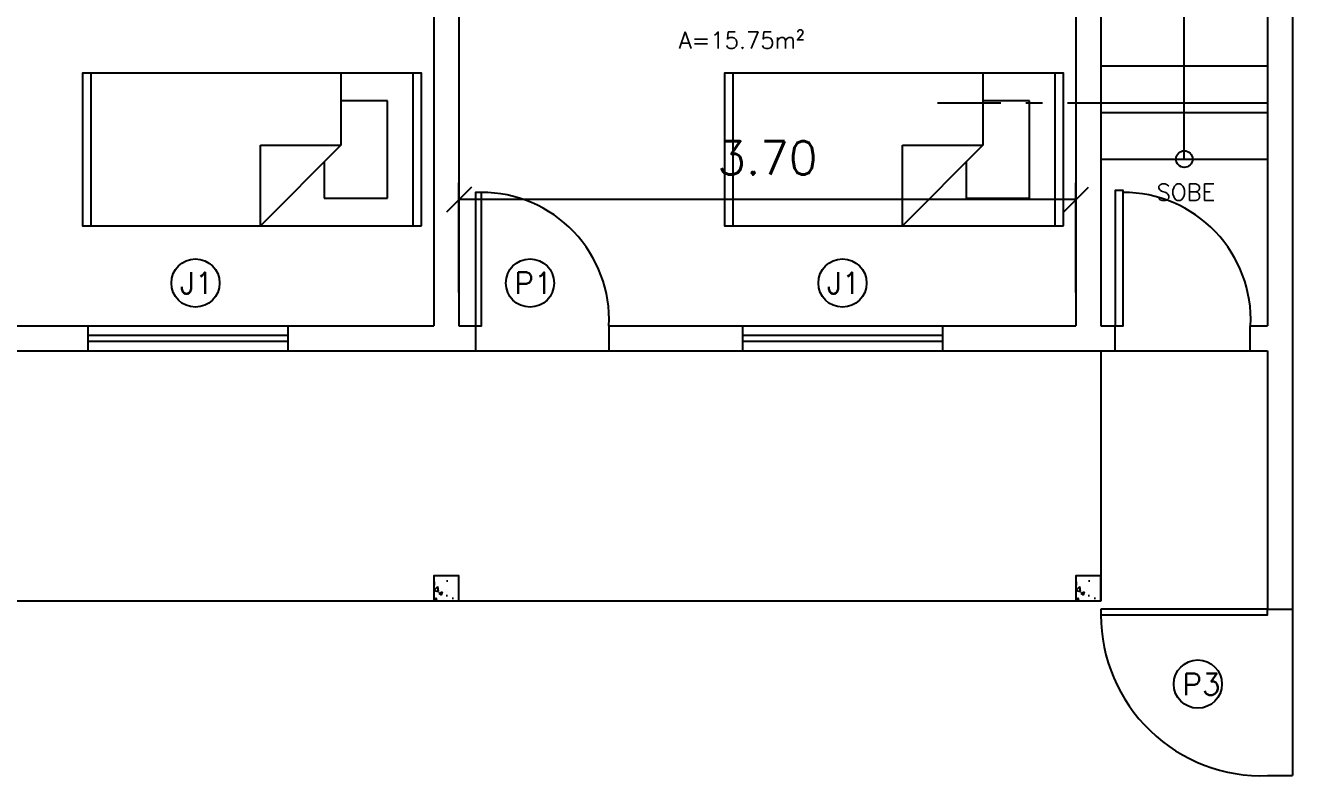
# Model space of a CAD drawing. Header units: millimetres. Extents: x 45003 to 46969, y 6653 to 6979.
# Drawn here: x 45081.92 to 45089.52, y 6713.41 to 6717.91 of the extents above; entities that cross this region are included whole.
import ezdxf

# ---------------------------------------------------------------- set-up
doc = ezdxf.new("R2010")
doc.units = ezdxf.units.MM
doc.linetypes.add('ACAD_ISO04W100', pattern=[30, 24, -3, 0, -3])
for name, color, linetype in [('ARQ-ALVENARIA', 4, 'Continuous'), ('ARQ-COTAS', 30, 'Continuous'), ('ARQ-EIXOS', 2, 'ACAD_ISO04W100'), ('ARQ-ESQ-01', 1, 'Continuous'), ('ARQ-ESQ-02', 2, 'Continuous'), ('ARQ-ESTRUTURA', 6, 'Continuous'), ('ARQ-HACHURA', 253, 'Continuous'), ('ARQ-MÓVEIS', 170, 'Continuous'), ('ARQ-PENA-01', 1, 'Continuous'), ('ARQ-PENA-02', 2, 'Continuous'), ('ARQ-PENA-FINA-CINZA', 8, 'Continuous'), ('ARQ-PISO', 8, 'Continuous'), ('ARQ-TEXTO2', 2, 'Continuous')]:
    doc.layers.add(name, color=color, linetype=linetype)
doc.styles.add('ROMANS', font='romans.shx')
doc.styles.add('Romans_Anot', font='romans.shx')
doc.dimstyles.new('Escala 1-100', dxfattribs={"dimtxt": 0.2, "dimasz": 0.15, "dimexe": 0.1, "dimexo": 0.2, "dimgap": 0.15, "dimtad": 1, "dimzin": 4, "dimdsep": 46, "dimtxsty": 'Romans_Anot', "dimblk": 'OBLIQUE', "dimcen": 0.25, "dimclrd": 256, "dimclre": 256, "dimclrt": 2, "dimadec": 0, "dimazin": 0, "dimtfac": 1, "dimtix": 1, "dimtmove": 2, "dimatfit": 3, "dimfxl": 0, "dimlwd": -1, "dimlwe": -1, "dimarcsym": 0})

# ---------------------------------------------------------------- blocks, each defined once
blk = doc.blocks.new('mobiliariop156')
for p, q in [((-1.9812, -0.4572), (-1.9812, 0.4572)), ((-0.4826, 0.4572), (-0.4826, 0.0254)), ((-0.0508, 0.4572), (-0.0508, -0.4572)), ((-0.2032, 0.2921), (-0.4826, 0.2921)), ((-0.2032, -0.2921), (-0.2032, 0.2921)), ((-0.9652, -0.4572), (-0.9652, 0.0254)), ((-0.4826, 0.0254), (-0.9652, -0.4572)), ((-0.9652, 0.0254), (-0.4826, 0.0254)), ((-0.5842, -0.0762), (-0.5842, -0.2921)), ((-0.5842, -0.2921), (-0.2032, -0.2921))]:
    blk.add_line(p, q)
blk.add_lwpolyline([(0, -0.4572), (0, 0.4572), (-2.032, 0.4572), (-2.032, -0.4572)], close=True)
blk = doc.blocks.new('_Oblique')
at = {"color": 0, "linetype": 'ByBlock', "lineweight": -2}
blk.add_line((-0.5, -0.5), (0.5, 0.5), dxfattribs=at)
blk = doc.blocks.new('*D205')
at = {"layer": 'ARQ-COTAS', "transparency": 16777216}
for p, q in [((45084.5165, 6716.3095), (45084.5165, 6716.9662)), ((45088.2165, 6716.3095), (45088.2165, 6716.9662)), ((45088.2165, 6716.8662), (45084.5165, 6716.8662))]:
    blk.add_line(p, q, dxfattribs=at)
at = {"layer": 'Defpoints', "color": 0, "transparency": 16777216}
for p in [(45084.5165, 6716.8662), (45084.5165, 6716.1095), (45088.2165, 6716.1095)]:
    blk.add_point(p, dxfattribs=at)
at = {"layer": 'ARQ-COTAS', "transparency": 16777216, "xscale": 0.15, "yscale": 0.15, "zscale": 0.15, "rotation": 180}
blk.add_blockref('_Oblique', (45084.5165, 6716.8662), dxfattribs=at)
at = {"layer": 'ARQ-COTAS', "transparency": 16777216, "xscale": 0.15, "yscale": 0.15, "zscale": 0.15}
blk.add_blockref('_Oblique', (45088.2165, 6716.8662), dxfattribs=at)
at = {"layer": 'ARQ-COTAS', "color": 2, "transparency": 16777216, "insert": (45086.3665, 6717.1162), "char_height": 0.2, "attachment_point": 5, "style": 'Romans_Anot'}
blk.add_mtext('3.70', dxfattribs=at)

msp = doc.modelspace()

# ---------------------------------------------------------------- hatches: boundary and pattern name
at = {"layer": 'ARQ-HACHURA'}
h = msp.add_hatch(dxfattribs=at)
h.set_pattern_fill('AR-CONC', color=256, scale=0.03, double=1)
h.set_pattern_definition([(50, (45084.36648, 6714.45947), (0.21518, -0.01883), [0.0225, -0.2475]), (355, (45084.36648, 6714.45947), (-0.04163, 0.22566), [0.018, -0.198]), (100.45, (45084.38441, 6714.4579), (0.17355, 0.20683), [0.01912, -0.21034]), (46.18, (45084.36648, 6714.51947), (0.32017, -0.04966), [0.03375, -0.37125]), (96.64, (45084.39316, 6714.51533), (0.2804, 0.29224), [0.02868, -0.31551]), (351.18, (45084.36648, 6714.51947), (0.2804, 0.29224), [0.027, -0.297]), (21, (45084.39648, 6714.50447), (0.17907, -0.12079), [0.0225, -0.2475]), (326, (45084.39648, 6714.50447), (0.073, 0.21755), [0.018, -0.198]), (71.45, (45084.4114, 6714.4944), (0.25207, 0.09676), [0.01912, -0.21034]), (37.5, (45084.36648, 6714.45947), (0.003648, 0.099868), [0, -0.1956, 0, -0.201, 0, -0.19875]), (7.5, (45084.36648, 6714.45947), (0.07892, 0.118324), [0, -0.1146, 0, -0.1911, 0, -0.07575]), (327.5, (45084.29958, 6714.45947), (0.160147, -0.006766), [0, -0.075, 0, -0.234, 0, -0.3105]), (317.5, (45084.26958, 6714.45947), (0.174956, 0.03003), [0, -0.0975, 0, -0.1554, 0, -0.2205])])
h.paths.add_polyline_path([(45084.5165, 6714.6095), (45084.3665, 6714.6095), (45084.3665, 6714.4595), (45084.5165, 6714.4595)])
h = msp.add_hatch(dxfattribs=at)
h.set_pattern_fill('AR-CONC', color=256, scale=0.03, double=1)
h.set_pattern_definition([(50, (45088.21648, 6714.45947), (0.21518, -0.01883), [0.0225, -0.2475]), (355, (45088.21648, 6714.45947), (-0.04163, 0.22566), [0.018, -0.198]), (100.45, (45088.23441, 6714.4579), (0.17355, 0.20683), [0.01912, -0.21034]), (46.18, (45088.21648, 6714.51947), (0.32017, -0.04966), [0.03375, -0.37125]), (96.64, (45088.24316, 6714.51533), (0.2804, 0.29224), [0.02868, -0.31551]), (351.18, (45088.21648, 6714.51947), (0.2804, 0.29224), [0.027, -0.297]), (21, (45088.24648, 6714.50447), (0.17907, -0.12079), [0.0225, -0.2475]), (326, (45088.24648, 6714.50447), (0.073, 0.21755), [0.018, -0.198]), (71.45, (45088.2614, 6714.4944), (0.25207, 0.09676), [0.01912, -0.21034]), (37.5, (45088.21648, 6714.45947), (0.003648, 0.099868), [0, -0.1956, 0, -0.201, 0, -0.19875]), (7.5, (45088.21648, 6714.45947), (0.07892, 0.118324), [0, -0.1146, 0, -0.1911, 0, -0.07575]), (327.5, (45088.14958, 6714.45947), (0.160147, -0.006766), [0, -0.075, 0, -0.234, 0, -0.3105]), (317.5, (45088.11958, 6714.45947), (0.174956, 0.03003), [0, -0.0975, 0, -0.1554, 0, -0.2205])])
h.paths.add_polyline_path([(45088.3665, 6714.6095), (45088.2165, 6714.6095), (45088.2165, 6714.4595), (45088.3665, 6714.4595)])

# ---------------------------------------------------------------- linework, layer by layer
at = {"layer": 'ARQ-ALVENARIA'}
for p, q in [((45089.5165, 6721.6095), (45089.5165, 6714.4095)), ((45084.5165, 6721.4595), (45084.5165, 6716.1095)), ((45088.3665, 6721.4595), (45088.3665, 6716.1095)), ((45089.3665, 6721.4595), (45089.3665, 6716.1095)), ((45084.3665, 6719.8095), (45084.3665, 6716.1095)), ((45088.2165, 6719.8095), (45088.2165, 6716.1095)), ((45081.4165, 6716.1095), (45082.2915, 6716.1095)), ((45082.2915, 6716.1095), (45082.2915, 6715.9595)), ((45083.4915, 6716.1095), (45084.3665, 6716.1095)), ((45083.4915, 6716.1095), (45083.4915, 6715.9595)), ((45084.5165, 6716.1095), (45084.6165, 6716.1095)), ((45084.6165, 6716.1095), (45084.6165, 6715.9595)), ((45085.4165, 6716.1095), (45086.2165, 6716.1095)), ((45085.4165, 6716.1095), (45085.4165, 6715.9595)), ((45086.2165, 6716.1095), (45086.2165, 6715.9595)), ((45087.4165, 6716.1095), (45088.2165, 6716.1095)), ((45087.4165, 6716.1095), (45087.4165, 6715.9595)), ((45088.3665, 6716.1095), (45088.4519, 6716.1095)), ((45089.2603, 6716.1095), (45089.3665, 6716.1095)), ((45081.4165, 6715.9595), (45082.2915, 6715.9595)), ((45083.4915, 6715.9595), (45084.6165, 6715.9595)), ((45085.4165, 6715.9595), (45086.2165, 6715.9595)), ((45087.4165, 6715.9595), (45088.3665, 6715.9595)), ((45088.3665, 6715.9595), (45088.4519, 6715.9595)), ((45089.2603, 6715.9595), (45089.3665, 6715.9595)), ((45089.3665, 6715.9595), (45089.3665, 6714.4095)), ((45089.3665, 6714.4095), (45089.5165, 6714.4095)), ((45089.3665, 6713.4095), (45089.5165, 6713.4095))]:
    msp.add_line(p, q, dxfattribs=at)
for points in [[(45088.4519, 6715.9595), (45088.4519, 6716.1095)], [(45089.2603, 6716.1095), (45089.2603, 6715.9595)]]:
    msp.add_lwpolyline(points, dxfattribs=at)
at = {"layer": 'ARQ-EIXOS', "ltscale": 0.05}
msp.add_line((45089.3665, 6717.4444), (45087.3867, 6717.4444), dxfattribs=at)
at = {"layer": 'ARQ-ESQ-01'}
for p, q in [((45082.2915, 6716.1095), (45083.4915, 6716.1095)), ((45086.2165, 6716.1095), (45087.4165, 6716.1095)), ((45082.2915, 6715.9595), (45083.4915, 6715.9595)), ((45086.2165, 6715.9595), (45087.4165, 6715.9595))]:
    msp.add_line(p, q, dxfattribs=at)
at = {"layer": 'ARQ-ESQ-01', "ltscale": 0.03}
for centre in [(45082.9367, 6716.3654), (45084.9429, 6716.3654), (45086.8168, 6716.3654), (45088.948, 6713.9591)]:
    msp.add_circle(centre, 0.1447, dxfattribs=at)
at = {"layer": 'ARQ-ESQ-01'}
for centre, radius, start, end in [((45084.6515, 6716.1437), 0.7658, 357.43768, 90), ((45088.4994, 6716.1437), 0.7658, 357.43768, 90), ((45089.3321, 6714.3745), 0.9656, 180, 272.04086)]:
    msp.add_arc(centre, radius, start, end, dxfattribs=at)
at = {"layer": 'ARQ-ESQ-02'}
for points in [[(45084.6165, 6716.1095), (45084.6515, 6716.1095), (45084.6515, 6716.9095), (45084.6165, 6716.9095)], [(45088.3665, 6714.4095), (45088.3665, 6714.3745), (45089.3665, 6714.3745), (45089.3665, 6714.4095)]]:
    msp.add_lwpolyline(points, close=True, dxfattribs=at)
at = {"layer": 'ARQ-ESTRUTURA'}
for points in [[(45084.3665, 6714.4595), (45084.5165, 6714.4595), (45084.5165, 6714.6095), (45084.3665, 6714.6095)], [(45088.2165, 6714.4595), (45088.3665, 6714.4595), (45088.3665, 6714.6095), (45088.2165, 6714.6095)]]:
    msp.add_lwpolyline(points, close=True, dxfattribs=at)
at = {"layer": 'ARQ-PENA-01'}
for p, q in [((45088.8665, 6717.1095), (45088.8665, 6721.3095)), ((45088.3665, 6717.6695), (45089.3665, 6717.6695)), ((45088.3665, 6717.3895), (45089.3665, 6717.3895)), ((45088.3665, 6717.1095), (45089.3665, 6717.1095))]:
    msp.add_line(p, q, dxfattribs=at)
msp.add_circle((45088.8665, 6717.1095), 0.05, dxfattribs=at)
at = {"layer": 'ARQ-PENA-02', "ltscale": 0.025}
for p, q in [((45082.2915, 6716.052), (45083.4915, 6716.052)), ((45086.2165, 6716.052), (45087.4165, 6716.052)), ((45082.2915, 6716.017), (45083.4915, 6716.017)), ((45086.2165, 6716.017), (45087.4165, 6716.017))]:
    msp.add_line(p, q, dxfattribs=at)
at = {"layer": 'ARQ-PENA-02'}
msp.add_lwpolyline([(45088.4519, 6716.1095), (45088.4994, 6716.1095), (45088.4994, 6716.9211), (45088.4519, 6716.9211)], close=True, dxfattribs=at)
at = {"layer": 'ARQ-PENA-FINA-CINZA'}
for p, q in [((45084.6165, 6715.9595), (45085.4165, 6715.9595)), ((45088.3665, 6715.9595), (45088.3665, 6714.4595)), ((45044.3665, 6714.4595), (45088.3665, 6714.4595)), ((45089.5165, 6714.4095), (45089.5165, 6713.4095))]:
    msp.add_line(p, q, dxfattribs=at)
at = {"layer": 'ARQ-PISO'}
msp.add_line((45088.4519, 6715.9595), (45089.2603, 6715.9595), dxfattribs=at)

# ---------------------------------------------------------------- block references
at = {"layer": 'ARQ-MÓVEIS'}
for p in [(45084.292, 6717.1665), (45088.142, 6717.1665)]:
    msp.add_blockref('mobiliariop156', p, dxfattribs=at)

# ---------------------------------------------------------------- texts
at = {"layer": 'ARQ-TEXTO2', "char_height": 0.1, "attachment_point": 1, "style": 'ROMANS'}
for s, insert in [('A=15.75m²', (45085.8356, 6717.8721)), ('SOBE', (45088.7002, 6716.9601))]:
    msp.add_mtext(s, dxfattribs=dict(at, insert=insert))
at = {"layer": 'ARQ-TEXTO2', "char_height": 0.13, "width": 0.199395, "attachment_point": 1, "style": 'ROMANS'}
for s, insert in [('J1', (45082.8439, 6716.4296)), ('P1', (45084.8501, 6716.4296)), ('J1', (45086.724, 6716.4296)), ('P3', (45088.8552, 6714.0234))]:
    msp.add_mtext(s, dxfattribs=dict(at, insert=insert))

# ---------------------------------------------------------------- dimensions: what is measured, and where the dimension line sits
at = {"layer": 'ARQ-COTAS'}
dim = msp.add_aligned_dim(p1=(45088.2165, 6716.1095), p2=(45084.5165, 6716.1095), distance=-0.7568, dimstyle='Escala 1-100', dxfattribs=at)
dim.commit()
dim.dimension.update_dxf_attribs({"geometry": '*D205', "text_midpoint": (45086.3665, 6717.1162)})

doc.saveas('drawing.dxf')
